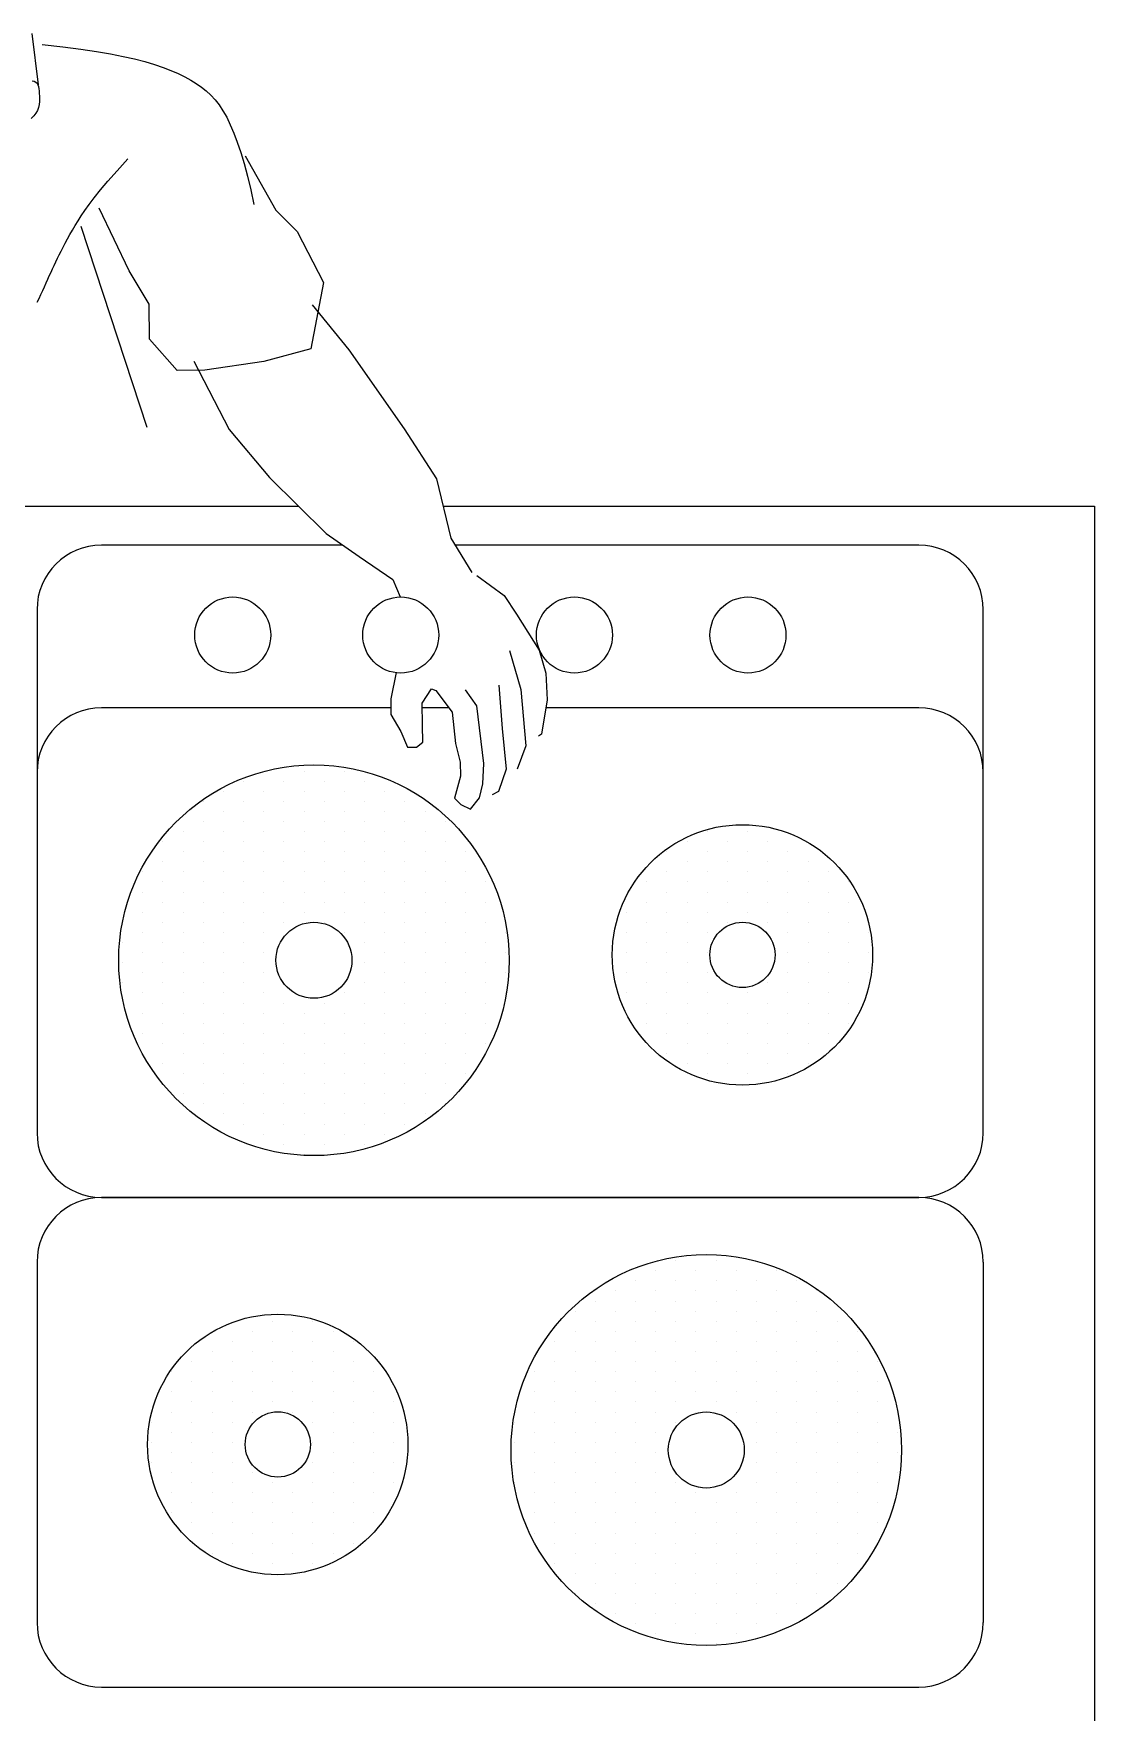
# Model space of a CAD drawing. Header units: millimetres. Extents: x 114 to 1075, y 58 to 426.
# Drawn here: x 551.735 to 552.424, y 211.285 to 212.375 of the extents above; entities that cross this region are included whole.
import ezdxf

# ---------------------------------------------------------------- set-up
doc = ezdxf.new("R2010")
doc.units = ezdxf.units.MM
doc.layers.add('arredii', color=80, linetype='Continuous')

# ---------------------------------------------------------------- blocks, each defined once
blk = doc.blocks.new('*X67')
at = {"color": 0}
for p, q in [((105.81094, 122.85938), (105.81094, 122.85938)), ((105.82031, 122.85938), (105.82031, 122.85938)), ((105.82969, 122.85938), (105.82969, 122.85938)), ((105.83906, 122.85938), (105.83906, 122.85938)), ((105.77813, 122.85), (105.77813, 122.85)), ((105.7875, 122.85), (105.7875, 122.85)), ((105.79688, 122.85), (105.79688, 122.85)), ((105.80625, 122.85), (105.80625, 122.85)), ((105.81562, 122.85), (105.81562, 122.85)), ((105.825, 122.85), (105.825, 122.85)), ((105.83437, 122.85), (105.83437, 122.85)), ((105.84375, 122.85), (105.84375, 122.85)), ((105.85313, 122.85), (105.85313, 122.85)), ((105.8625, 122.85), (105.8625, 122.85)), ((105.76406, 122.84063), (105.76406, 122.84063)), ((105.77344, 122.84063), (105.77344, 122.84063)), ((105.78281, 122.84063), (105.78281, 122.84063)), ((105.79219, 122.84063), (105.79219, 122.84063)), ((105.80156, 122.84063), (105.80156, 122.84063)), ((105.81094, 122.84063), (105.81094, 122.84063)), ((105.82031, 122.84063), (105.82031, 122.84063)), ((105.82969, 122.84063), (105.82969, 122.84063)), ((105.83906, 122.84063), (105.83906, 122.84063)), ((105.84844, 122.84063), (105.84844, 122.84063)), ((105.85781, 122.84063), (105.85781, 122.84063)), ((105.86719, 122.84063), (105.86719, 122.84063)), ((105.87656, 122.84063), (105.87656, 122.84063)), ((105.75938, 122.83125), (105.75938, 122.83125)), ((105.76875, 122.83125), (105.76875, 122.83125)), ((105.77813, 122.83125), (105.77813, 122.83125)), ((105.7875, 122.83125), (105.7875, 122.83125)), ((105.79688, 122.83125), (105.79688, 122.83125)), ((105.80625, 122.83125), (105.80625, 122.83125)), ((105.81562, 122.83125), (105.81562, 122.83125)), ((105.825, 122.83125), (105.825, 122.83125)), ((105.83437, 122.83125), (105.83437, 122.83125)), ((105.84375, 122.83125), (105.84375, 122.83125)), ((105.85313, 122.83125), (105.85313, 122.83125)), ((105.8625, 122.83125), (105.8625, 122.83125)), ((105.87188, 122.83125), (105.87188, 122.83125)), ((105.88125, 122.83125), (105.88125, 122.83125)), ((105.75469, 122.82188), (105.75469, 122.82188)), ((105.76406, 122.82188), (105.76406, 122.82188)), ((105.77344, 122.82188), (105.77344, 122.82188)), ((105.78281, 122.82188), (105.78281, 122.82188)), ((105.79219, 122.82188), (105.79219, 122.82188)), ((105.80156, 122.82188), (105.80156, 122.82188)), ((105.81094, 122.82188), (105.81094, 122.82188)), ((105.82031, 122.82188), (105.82031, 122.82188)), ((105.82969, 122.82188), (105.82969, 122.82188)), ((105.83906, 122.82188), (105.83906, 122.82188)), ((105.84844, 122.82188), (105.84844, 122.82188)), ((105.85781, 122.82188), (105.85781, 122.82188)), ((105.86719, 122.82188), (105.86719, 122.82188)), ((105.87656, 122.82188), (105.87656, 122.82188)), ((105.88594, 122.82188), (105.88594, 122.82188)), ((105.89531, 122.82188), (105.89531, 122.82188)), ((105.75, 122.8125), (105.75, 122.8125)), ((105.75938, 122.8125), (105.75938, 122.8125)), ((105.76875, 122.8125), (105.76875, 122.8125)), ((105.77813, 122.8125), (105.77813, 122.8125)), ((105.7875, 122.8125), (105.7875, 122.8125)), ((105.79688, 122.8125), (105.79688, 122.8125)), ((105.80625, 122.8125), (105.80625, 122.8125)), ((105.81562, 122.8125), (105.81562, 122.8125)), ((105.825, 122.8125), (105.825, 122.8125)), ((105.83437, 122.8125), (105.83437, 122.8125)), ((105.84375, 122.8125), (105.84375, 122.8125)), ((105.85313, 122.8125), (105.85313, 122.8125)), ((105.8625, 122.8125), (105.8625, 122.8125)), ((105.87188, 122.8125), (105.87188, 122.8125)), ((105.88125, 122.8125), (105.88125, 122.8125)), ((105.89062, 122.8125), (105.89062, 122.8125)), ((105.9, 122.8125), (105.9, 122.8125)), ((105.74531, 122.80312), (105.74531, 122.80312)), ((105.75469, 122.80312), (105.75469, 122.80312)), ((105.76406, 122.80312), (105.76406, 122.80312)), ((105.77344, 122.80312), (105.77344, 122.80312)), ((105.78281, 122.80312), (105.78281, 122.80312)), ((105.79219, 122.80312), (105.79219, 122.80312)), ((105.80156, 122.80312), (105.80156, 122.80312)), ((105.81094, 122.80312), (105.81094, 122.80312)), ((105.82031, 122.80312), (105.82031, 122.80312)), ((105.82969, 122.80312), (105.82969, 122.80312)), ((105.83906, 122.80312), (105.83906, 122.80312)), ((105.84844, 122.80312), (105.84844, 122.80312)), ((105.85781, 122.80312), (105.85781, 122.80312)), ((105.86719, 122.80312), (105.86719, 122.80312)), ((105.87656, 122.80312), (105.87656, 122.80312)), ((105.88594, 122.80312), (105.88594, 122.80312)), ((105.89531, 122.80312), (105.89531, 122.80312)), ((105.90469, 122.80312), (105.90469, 122.80312)), ((105.74062, 122.79375), (105.74062, 122.79375)), ((105.75, 122.79375), (105.75, 122.79375)), ((105.75938, 122.79375), (105.75938, 122.79375)), ((105.76875, 122.79375), (105.76875, 122.79375)), ((105.77813, 122.79375), (105.77813, 122.79375)), ((105.7875, 122.79375), (105.7875, 122.79375)), ((105.79688, 122.79375), (105.79688, 122.79375)), ((105.80625, 122.79375), (105.80625, 122.79375)), ((105.81562, 122.79375), (105.81562, 122.79375)), ((105.825, 122.79375), (105.825, 122.79375)), ((105.83437, 122.79375), (105.83437, 122.79375)), ((105.84375, 122.79375), (105.84375, 122.79375)), ((105.85313, 122.79375), (105.85313, 122.79375)), ((105.8625, 122.79375), (105.8625, 122.79375)), ((105.87188, 122.79375), (105.87188, 122.79375)), ((105.88125, 122.79375), (105.88125, 122.79375)), ((105.89062, 122.79375), (105.89062, 122.79375)), ((105.9, 122.79375), (105.9, 122.79375)), ((105.73594, 122.78437), (105.73594, 122.78437)), ((105.74531, 122.78437), (105.74531, 122.78437)), ((105.75469, 122.78437), (105.75469, 122.78437)), ((105.76406, 122.78437), (105.76406, 122.78437)), ((105.77344, 122.78437), (105.77344, 122.78437)), ((105.78281, 122.78437), (105.78281, 122.78437)), ((105.79219, 122.78437), (105.79219, 122.78437)), ((105.80156, 122.78437), (105.80156, 122.78437)), ((105.83906, 122.78437), (105.83906, 122.78437)), ((105.84844, 122.78437), (105.84844, 122.78437)), ((105.85781, 122.78437), (105.85781, 122.78437)), ((105.86719, 122.78437), (105.86719, 122.78437)), ((105.87656, 122.78437), (105.87656, 122.78437)), ((105.88594, 122.78437), (105.88594, 122.78437)), ((105.89531, 122.78437), (105.89531, 122.78437)), ((105.90469, 122.78437), (105.90469, 122.78437)), ((105.73125, 122.775), (105.73125, 122.775)), ((105.74062, 122.775), (105.74062, 122.775)), ((105.75, 122.775), (105.75, 122.775)), ((105.75938, 122.775), (105.75938, 122.775)), ((105.76875, 122.775), (105.76875, 122.775)), ((105.77813, 122.775), (105.77813, 122.775)), ((105.7875, 122.775), (105.7875, 122.775)), ((105.79688, 122.775), (105.79688, 122.775)), ((105.84375, 122.775), (105.84375, 122.775)), ((105.85313, 122.775), (105.85313, 122.775)), ((105.8625, 122.775), (105.8625, 122.775)), ((105.87188, 122.775), (105.87188, 122.775)), ((105.88125, 122.775), (105.88125, 122.775)), ((105.89062, 122.775), (105.89062, 122.775)), ((105.9, 122.775), (105.9, 122.775)), ((105.90937, 122.775), (105.90937, 122.775)), ((105.73594, 122.76562), (105.73594, 122.76562)), ((105.74531, 122.76562), (105.74531, 122.76562)), ((105.75469, 122.76562), (105.75469, 122.76562)), ((105.76406, 122.76562), (105.76406, 122.76562)), ((105.77344, 122.76562), (105.77344, 122.76562)), ((105.78281, 122.76562), (105.78281, 122.76562)), ((105.79219, 122.76562), (105.79219, 122.76562)), ((105.80156, 122.76562), (105.80156, 122.76562)), ((105.83906, 122.76562), (105.83906, 122.76562)), ((105.84844, 122.76562), (105.84844, 122.76562)), ((105.85781, 122.76562), (105.85781, 122.76562)), ((105.86719, 122.76562), (105.86719, 122.76562)), ((105.87656, 122.76562), (105.87656, 122.76562)), ((105.88594, 122.76562), (105.88594, 122.76562)), ((105.89531, 122.76562), (105.89531, 122.76562)), ((105.90469, 122.76562), (105.90469, 122.76562)), ((105.74062, 122.75625), (105.74062, 122.75625)), ((105.75, 122.75625), (105.75, 122.75625)), ((105.75938, 122.75625), (105.75938, 122.75625)), ((105.76875, 122.75625), (105.76875, 122.75625)), ((105.77813, 122.75625), (105.77813, 122.75625)), ((105.7875, 122.75625), (105.7875, 122.75625)), ((105.79688, 122.75625), (105.79688, 122.75625)), ((105.80625, 122.75625), (105.80625, 122.75625)), ((105.83437, 122.75625), (105.83437, 122.75625)), ((105.84375, 122.75625), (105.84375, 122.75625)), ((105.85313, 122.75625), (105.85313, 122.75625)), ((105.8625, 122.75625), (105.8625, 122.75625)), ((105.87188, 122.75625), (105.87188, 122.75625)), ((105.88125, 122.75625), (105.88125, 122.75625)), ((105.89062, 122.75625), (105.89062, 122.75625)), ((105.9, 122.75625), (105.9, 122.75625)), ((105.90937, 122.75625), (105.90937, 122.75625)), ((105.73594, 122.74688), (105.73594, 122.74688)), ((105.74531, 122.74688), (105.74531, 122.74688)), ((105.75469, 122.74688), (105.75469, 122.74688)), ((105.76406, 122.74688), (105.76406, 122.74688)), ((105.77344, 122.74688), (105.77344, 122.74688)), ((105.78281, 122.74688), (105.78281, 122.74688)), ((105.79219, 122.74688), (105.79219, 122.74688)), ((105.80156, 122.74688), (105.80156, 122.74688)), ((105.81094, 122.74688), (105.81094, 122.74688)), ((105.82031, 122.74688), (105.82031, 122.74688)), ((105.82969, 122.74688), (105.82969, 122.74688)), ((105.83906, 122.74688), (105.83906, 122.74688)), ((105.84844, 122.74688), (105.84844, 122.74688)), ((105.85781, 122.74688), (105.85781, 122.74688)), ((105.86719, 122.74688), (105.86719, 122.74688)), ((105.87656, 122.74688), (105.87656, 122.74688)), ((105.88594, 122.74688), (105.88594, 122.74688)), ((105.89531, 122.74688), (105.89531, 122.74688)), ((105.90469, 122.74688), (105.90469, 122.74688)), ((105.74062, 122.7375), (105.74062, 122.7375)), ((105.75, 122.7375), (105.75, 122.7375)), ((105.75938, 122.7375), (105.75938, 122.7375)), ((105.76875, 122.7375), (105.76875, 122.7375)), ((105.77813, 122.7375), (105.77813, 122.7375)), ((105.7875, 122.7375), (105.7875, 122.7375)), ((105.79688, 122.7375), (105.79688, 122.7375)), ((105.80625, 122.7375), (105.80625, 122.7375)), ((105.81562, 122.7375), (105.81562, 122.7375)), ((105.825, 122.7375), (105.825, 122.7375)), ((105.83437, 122.7375), (105.83437, 122.7375)), ((105.84375, 122.7375), (105.84375, 122.7375)), ((105.85313, 122.7375), (105.85313, 122.7375)), ((105.8625, 122.7375), (105.8625, 122.7375)), ((105.87188, 122.7375), (105.87188, 122.7375)), ((105.88125, 122.7375), (105.88125, 122.7375)), ((105.89062, 122.7375), (105.89062, 122.7375)), ((105.9, 122.7375), (105.9, 122.7375)), ((105.74531, 122.72813), (105.74531, 122.72813)), ((105.75469, 122.72813), (105.75469, 122.72813)), ((105.76406, 122.72813), (105.76406, 122.72813)), ((105.77344, 122.72813), (105.77344, 122.72813)), ((105.78281, 122.72813), (105.78281, 122.72813)), ((105.79219, 122.72813), (105.79219, 122.72813)), ((105.80156, 122.72813), (105.80156, 122.72813)), ((105.81094, 122.72813), (105.81094, 122.72813)), ((105.82031, 122.72813), (105.82031, 122.72813)), ((105.82969, 122.72813), (105.82969, 122.72813)), ((105.83906, 122.72813), (105.83906, 122.72813)), ((105.84844, 122.72813), (105.84844, 122.72813)), ((105.85781, 122.72813), (105.85781, 122.72813)), ((105.86719, 122.72813), (105.86719, 122.72813)), ((105.87656, 122.72813), (105.87656, 122.72813)), ((105.88594, 122.72813), (105.88594, 122.72813)), ((105.89531, 122.72813), (105.89531, 122.72813)), ((105.75, 122.71875), (105.75, 122.71875)), ((105.75938, 122.71875), (105.75938, 122.71875)), ((105.76875, 122.71875), (105.76875, 122.71875)), ((105.77813, 122.71875), (105.77813, 122.71875)), ((105.7875, 122.71875), (105.7875, 122.71875)), ((105.79688, 122.71875), (105.79688, 122.71875)), ((105.80625, 122.71875), (105.80625, 122.71875)), ((105.81562, 122.71875), (105.81562, 122.71875)), ((105.825, 122.71875), (105.825, 122.71875)), ((105.83437, 122.71875), (105.83437, 122.71875)), ((105.84375, 122.71875), (105.84375, 122.71875)), ((105.85313, 122.71875), (105.85313, 122.71875)), ((105.8625, 122.71875), (105.8625, 122.71875)), ((105.87188, 122.71875), (105.87188, 122.71875)), ((105.88125, 122.71875), (105.88125, 122.71875)), ((105.89062, 122.71875), (105.89062, 122.71875)), ((105.75469, 122.70937), (105.75469, 122.70937)), ((105.76406, 122.70937), (105.76406, 122.70937)), ((105.77344, 122.70937), (105.77344, 122.70937)), ((105.78281, 122.70937), (105.78281, 122.70937)), ((105.79219, 122.70937), (105.79219, 122.70937)), ((105.80156, 122.70937), (105.80156, 122.70937)), ((105.81094, 122.70937), (105.81094, 122.70937)), ((105.82031, 122.70937), (105.82031, 122.70937)), ((105.82969, 122.70937), (105.82969, 122.70937)), ((105.83906, 122.70937), (105.83906, 122.70937)), ((105.84844, 122.70937), (105.84844, 122.70937)), ((105.85781, 122.70937), (105.85781, 122.70937)), ((105.86719, 122.70937), (105.86719, 122.70937)), ((105.87656, 122.70937), (105.87656, 122.70937)), ((105.88594, 122.70937), (105.88594, 122.70937)), ((105.76875, 122.7), (105.76875, 122.7)), ((105.77813, 122.7), (105.77813, 122.7)), ((105.7875, 122.7), (105.7875, 122.7)), ((105.79688, 122.7), (105.79688, 122.7)), ((105.80625, 122.7), (105.80625, 122.7)), ((105.81562, 122.7), (105.81562, 122.7)), ((105.825, 122.7), (105.825, 122.7)), ((105.83437, 122.7), (105.83437, 122.7)), ((105.84375, 122.7), (105.84375, 122.7)), ((105.85313, 122.7), (105.85313, 122.7)), ((105.8625, 122.7), (105.8625, 122.7)), ((105.87188, 122.7), (105.87188, 122.7)), ((105.78281, 122.69062), (105.78281, 122.69062)), ((105.79219, 122.69062), (105.79219, 122.69062)), ((105.80156, 122.69062), (105.80156, 122.69062)), ((105.81094, 122.69062), (105.81094, 122.69062)), ((105.82031, 122.69062), (105.82031, 122.69062)), ((105.82969, 122.69062), (105.82969, 122.69062)), ((105.83906, 122.69062), (105.83906, 122.69062)), ((105.84844, 122.69062), (105.84844, 122.69062)), ((105.85781, 122.69062), (105.85781, 122.69062)), ((105.80625, 122.68125), (105.80625, 122.68125)), ((105.81562, 122.68125), (105.81562, 122.68125)), ((105.825, 122.68125), (105.825, 122.68125)), ((105.83437, 122.68125), (105.83437, 122.68125))]:
    blk.add_line(p, q, dxfattribs=at)
blk = doc.blocks.new('*X68')
at = {"color": 0}
for p, q in [((105.79688, 122.625), (105.79688, 122.625)), ((105.80625, 122.625), (105.80625, 122.625)), ((105.81562, 122.625), (105.81562, 122.625)), ((105.825, 122.625), (105.825, 122.625)), ((105.83437, 122.625), (105.83437, 122.625)), ((105.84375, 122.625), (105.84375, 122.625)), ((105.79219, 122.61562), (105.79219, 122.61562)), ((105.80156, 122.61562), (105.80156, 122.61562)), ((105.81094, 122.61562), (105.81094, 122.61562)), ((105.82031, 122.61562), (105.82031, 122.61562)), ((105.82969, 122.61562), (105.82969, 122.61562)), ((105.83906, 122.61562), (105.83906, 122.61562)), ((105.84844, 122.61562), (105.84844, 122.61562)), ((105.85781, 122.61562), (105.85781, 122.61562)), ((105.77813, 122.60625), (105.77813, 122.60625)), ((105.7875, 122.60625), (105.7875, 122.60625)), ((105.79688, 122.60625), (105.79688, 122.60625)), ((105.80625, 122.60625), (105.80625, 122.60625)), ((105.81562, 122.60625), (105.81562, 122.60625)), ((105.825, 122.60625), (105.825, 122.60625)), ((105.83437, 122.60625), (105.83437, 122.60625)), ((105.84375, 122.60625), (105.84375, 122.60625)), ((105.85313, 122.60625), (105.85313, 122.60625)), ((105.8625, 122.60625), (105.8625, 122.60625)), ((105.87188, 122.60625), (105.87188, 122.60625)), ((105.77344, 122.59687), (105.77344, 122.59687)), ((105.78281, 122.59687), (105.78281, 122.59687)), ((105.79219, 122.59687), (105.79219, 122.59687)), ((105.80156, 122.59687), (105.80156, 122.59687)), ((105.81094, 122.59687), (105.81094, 122.59687)), ((105.82031, 122.59687), (105.82031, 122.59687)), ((105.82969, 122.59687), (105.82969, 122.59687)), ((105.83906, 122.59687), (105.83906, 122.59687)), ((105.84844, 122.59687), (105.84844, 122.59687)), ((105.85781, 122.59687), (105.85781, 122.59687)), ((105.86719, 122.59687), (105.86719, 122.59687)), ((105.87656, 122.59687), (105.87656, 122.59687)), ((105.76875, 122.5875), (105.76875, 122.5875)), ((105.77813, 122.5875), (105.77813, 122.5875)), ((105.7875, 122.5875), (105.7875, 122.5875)), ((105.79688, 122.5875), (105.79688, 122.5875)), ((105.80625, 122.5875), (105.80625, 122.5875)), ((105.81562, 122.5875), (105.81562, 122.5875)), ((105.825, 122.5875), (105.825, 122.5875)), ((105.83437, 122.5875), (105.83437, 122.5875)), ((105.84375, 122.5875), (105.84375, 122.5875)), ((105.85313, 122.5875), (105.85313, 122.5875)), ((105.8625, 122.5875), (105.8625, 122.5875)), ((105.87188, 122.5875), (105.87188, 122.5875)), ((105.88125, 122.5875), (105.88125, 122.5875)), ((105.76406, 122.57812), (105.76406, 122.57812)), ((105.77344, 122.57812), (105.77344, 122.57812)), ((105.78281, 122.57812), (105.78281, 122.57812)), ((105.79219, 122.57812), (105.79219, 122.57812)), ((105.80156, 122.57812), (105.80156, 122.57812)), ((105.83906, 122.57812), (105.83906, 122.57812)), ((105.84844, 122.57812), (105.84844, 122.57812)), ((105.85781, 122.57812), (105.85781, 122.57812)), ((105.86719, 122.57812), (105.86719, 122.57812)), ((105.87656, 122.57812), (105.87656, 122.57812)), ((105.76875, 122.56875), (105.76875, 122.56875)), ((105.77813, 122.56875), (105.77813, 122.56875)), ((105.7875, 122.56875), (105.7875, 122.56875)), ((105.79688, 122.56875), (105.79688, 122.56875)), ((105.80625, 122.56875), (105.80625, 122.56875)), ((105.84375, 122.56875), (105.84375, 122.56875)), ((105.85313, 122.56875), (105.85313, 122.56875)), ((105.8625, 122.56875), (105.8625, 122.56875)), ((105.87188, 122.56875), (105.87188, 122.56875)), ((105.88125, 122.56875), (105.88125, 122.56875)), ((105.77344, 122.55938), (105.77344, 122.55938)), ((105.78281, 122.55938), (105.78281, 122.55938)), ((105.79219, 122.55938), (105.79219, 122.55938)), ((105.80156, 122.55938), (105.80156, 122.55938)), ((105.81094, 122.55938), (105.81094, 122.55938)), ((105.83906, 122.55938), (105.83906, 122.55938)), ((105.84844, 122.55938), (105.84844, 122.55938)), ((105.85781, 122.55938), (105.85781, 122.55938)), ((105.86719, 122.55938), (105.86719, 122.55938)), ((105.87656, 122.55938), (105.87656, 122.55938)), ((105.76875, 122.55), (105.76875, 122.55)), ((105.77813, 122.55), (105.77813, 122.55)), ((105.7875, 122.55), (105.7875, 122.55)), ((105.79688, 122.55), (105.79688, 122.55)), ((105.80625, 122.55), (105.80625, 122.55)), ((105.81562, 122.55), (105.81562, 122.55)), ((105.825, 122.55), (105.825, 122.55)), ((105.83437, 122.55), (105.83437, 122.55)), ((105.84375, 122.55), (105.84375, 122.55)), ((105.85313, 122.55), (105.85313, 122.55)), ((105.8625, 122.55), (105.8625, 122.55)), ((105.87188, 122.55), (105.87188, 122.55)), ((105.77344, 122.54063), (105.77344, 122.54063)), ((105.78281, 122.54063), (105.78281, 122.54063)), ((105.79219, 122.54063), (105.79219, 122.54063)), ((105.80156, 122.54063), (105.80156, 122.54063)), ((105.81094, 122.54063), (105.81094, 122.54063)), ((105.82031, 122.54063), (105.82031, 122.54063)), ((105.82969, 122.54063), (105.82969, 122.54063)), ((105.83906, 122.54063), (105.83906, 122.54063)), ((105.84844, 122.54063), (105.84844, 122.54063)), ((105.85781, 122.54063), (105.85781, 122.54063)), ((105.86719, 122.54063), (105.86719, 122.54063)), ((105.7875, 122.53125), (105.7875, 122.53125)), ((105.79688, 122.53125), (105.79688, 122.53125)), ((105.80625, 122.53125), (105.80625, 122.53125)), ((105.81562, 122.53125), (105.81562, 122.53125)), ((105.825, 122.53125), (105.825, 122.53125)), ((105.83437, 122.53125), (105.83437, 122.53125)), ((105.84375, 122.53125), (105.84375, 122.53125)), ((105.85313, 122.53125), (105.85313, 122.53125)), ((105.8625, 122.53125), (105.8625, 122.53125)), ((105.79219, 122.52187), (105.79219, 122.52187)), ((105.80156, 122.52187), (105.80156, 122.52187)), ((105.81094, 122.52187), (105.81094, 122.52187)), ((105.82031, 122.52187), (105.82031, 122.52187)), ((105.82969, 122.52187), (105.82969, 122.52187)), ((105.83906, 122.52187), (105.83906, 122.52187)), ((105.84844, 122.52187), (105.84844, 122.52187)), ((105.85781, 122.52187), (105.85781, 122.52187)), ((105.81562, 122.5125), (105.81562, 122.5125)), ((105.825, 122.5125), (105.825, 122.5125)), ((105.83437, 122.5125), (105.83437, 122.5125))]:
    blk.add_line(p, q, dxfattribs=at)

msp = doc.modelspace()

# ---------------------------------------------------------------- linework, layer by layer
at = {"layer": 'arredii'}
for p, q in [((551.7335, 212.3754), (551.7376, 212.342)), ((551.7402, 212.3682), (551.7536, 212.3667)), ((551.7536, 212.3667), (551.7653, 212.3653)), ((551.7653, 212.3653), (551.7755, 212.3638)), ((551.7755, 212.3638), (551.7846, 212.3622)), ((551.7846, 212.3622), (551.7928, 212.3606)), ((551.7928, 212.3606), (551.8002, 212.3589)), ((551.8002, 212.3589), (551.807, 212.3572)), ((551.807, 212.3572), (551.8132, 212.3553)), ((551.8132, 212.3553), (551.8188, 212.3534)), ((551.7338, 212.3447), (551.7351, 212.3444)), ((551.7351, 212.3444), (551.7362, 212.3439)), ((551.8188, 212.3534), (551.8239, 212.3514)), ((551.8239, 212.3514), (551.8286, 212.3494)), ((551.8286, 212.3494), (551.8329, 212.3473)), ((551.8329, 212.3473), (551.8368, 212.3451)), ((551.8368, 212.3451), (551.8404, 212.3429)), ((551.7362, 212.3439), (551.7369, 212.3431)), ((551.7369, 212.3431), (551.7375, 212.3421)), ((551.7375, 212.3421), (551.7379, 212.341)), ((551.7379, 212.341), (551.7381, 212.3396)), ((551.7381, 212.3396), (551.7383, 212.3381)), ((551.7383, 212.3381), (551.7384, 212.3365)), ((551.7384, 212.3365), (551.7385, 212.3348)), ((551.7385, 212.3348), (551.7386, 212.333)), ((551.8404, 212.3429), (551.8438, 212.3406)), ((551.8438, 212.3406), (551.8469, 212.3381)), ((551.8469, 212.3381), (551.8499, 212.3354)), ((551.8499, 212.3354), (551.8526, 212.3324)), ((551.7362, 212.3237), (551.7348, 212.322)), ((551.7372, 212.3255), (551.7362, 212.3237)), ((551.7379, 212.3274), (551.7372, 212.3255)), ((551.7383, 212.3293), (551.7379, 212.3274)), ((551.7385, 212.3312), (551.7383, 212.3293)), ((551.7386, 212.333), (551.7385, 212.3312)), ((551.8526, 212.3324), (551.8552, 212.329)), ((551.8552, 212.329), (551.8577, 212.3252)), ((551.8577, 212.3252), (551.8602, 212.321)), ((551.7348, 212.322), (551.733, 212.3203)), ((551.8602, 212.321), (551.8625, 212.3162)), ((551.8625, 212.3162), (551.8648, 212.3108)), ((551.8648, 212.3108), (551.8671, 212.3048)), ((551.8671, 212.3048), (551.8693, 212.2982)), ((551.7889, 212.2863), (551.7959, 212.294)), ((551.8693, 212.2982), (551.8715, 212.2909)), ((551.8715, 212.2909), (551.8737, 212.2828)), ((551.8723, 212.296), (551.8921, 212.2606)), ((551.7782, 212.2738), (551.783, 212.2796)), ((551.783, 212.2796), (551.7889, 212.2863)), ((551.8737, 212.2828), (551.8758, 212.2739)), ((551.7708, 212.2644), (551.7741, 212.2688)), ((551.7741, 212.2688), (551.7782, 212.2738)), ((551.8758, 212.2739), (551.8779, 212.2643)), ((551.7636, 212.2538), (551.7657, 212.257)), ((551.7657, 212.257), (551.768, 212.2605)), ((551.768, 212.2605), (551.7708, 212.2644)), ((551.7968, 212.2212), (551.7772, 212.2619)), ((551.8921, 212.2606), (551.906, 212.2468)), ((551.7582, 212.2448), (551.7599, 212.2477)), ((551.7599, 212.2477), (551.7617, 212.2507)), ((551.7617, 212.2507), (551.7636, 212.2538)), ((551.8085, 212.1196), (551.7656, 212.25)), ((551.906, 212.2468), (551.9232, 212.2138)), ((551.7526, 212.2341), (551.7539, 212.2367)), ((551.7539, 212.2367), (551.7553, 212.2393)), ((551.7553, 212.2393), (551.7567, 212.242)), ((551.7567, 212.242), (551.7582, 212.2448)), ((551.747, 212.2226), (551.7481, 212.2248)), ((551.7481, 212.2248), (551.7491, 212.2271)), ((551.7491, 212.2271), (551.7502, 212.2294)), ((551.7502, 212.2294), (551.7514, 212.2317)), ((551.7514, 212.2317), (551.7526, 212.2341)), ((551.7417, 212.2109), (551.7428, 212.2134)), ((551.7428, 212.2134), (551.7439, 212.2158)), ((551.7439, 212.2158), (551.7449, 212.2181)), ((551.7449, 212.2181), (551.746, 212.2203)), ((551.746, 212.2203), (551.747, 212.2226)), ((551.8097, 212.1997), (551.7968, 212.2212)), ((551.9232, 212.2138), (551.9148, 212.1705)), ((551.737, 212.2009), (551.7382, 212.2034)), ((551.7382, 212.2034), (551.7394, 212.2059)), ((551.7394, 212.2059), (551.7406, 212.2084)), ((551.7406, 212.2084), (551.7417, 212.2109)), ((551.81, 212.1768), (551.8097, 212.1997)), ((551.9398, 212.17), (551.9159, 212.1991)), ((551.8281, 212.1565), (551.81, 212.1768)), ((551.9148, 212.1705), (551.8843, 212.1623)), ((551.9758, 212.1186), (551.9398, 212.17)), ((551.8388, 212.1625), (551.8618, 212.1183)), ((551.8843, 212.1623), (551.846, 212.1567)), ((551.846, 212.1567), (551.8281, 212.1565)), ((551.8618, 212.1183), (551.8879, 212.087)), ((551.9967, 212.0862), (551.9758, 212.1186)), ((551.8879, 212.087), (551.9248, 212.0507)), ((552.0061, 212.0477), (551.9967, 212.0862)), ((551.4473, 212.0684), (551.9068, 212.0684)), ((552.0011, 212.0684), (552.4242, 212.0684)), ((552.4242, 212.0684), (552.4242, 210.6284)), ((551.9248, 212.0507), (551.9463, 212.0356)), ((551.9357, 212.0431), (551.7788, 212.0431)), ((552.0198, 212.0254), (552.0061, 212.0477)), ((552.31, 212.0431), (552.009, 212.0431)), ((551.9463, 212.0356), (551.9681, 212.0208)), ((551.9681, 212.0208), (551.9729, 212.0094)), ((552.0228, 212.0233), (552.0405, 212.0103)), ((552.0405, 212.0103), (552.0485, 211.9983)), ((551.7369, 212.0012), (551.7369, 211.6613)), ((552.0485, 211.9983), (552.0633, 211.9749)), ((552.3519, 211.6594), (552.3519, 212.0012)), ((552.0439, 211.9747), (552.0513, 211.9494)), ((552.0633, 211.9749), (552.0676, 211.9599)), ((551.9704, 211.9603), (551.9668, 211.9433)), ((552.0371, 211.9522), (552.0393, 211.9239)), ((552.0676, 211.9599), (552.0685, 211.9426)), ((551.9668, 211.9433), (551.9669, 211.933)), ((551.9873, 211.9405), (551.9932, 211.9498)), ((551.9875, 211.9262), (551.9873, 211.9405)), ((551.9932, 211.9498), (551.9962, 211.9487)), ((551.9962, 211.9487), (552.0068, 211.9346)), ((552.0227, 211.9388), (552.0155, 211.949)), ((552.0513, 211.9494), (552.0547, 211.9127)), ((552.0685, 211.9426), (552.0647, 211.9202)), ((551.9668, 211.9374), (551.7788, 211.9374)), ((551.9669, 211.933), (551.9734, 211.922)), ((552.0046, 211.9374), (551.9873, 211.9374)), ((552.0068, 211.9346), (552.0089, 211.9143)), ((552.0273, 211.9013), (552.0227, 211.9388)), ((552.31, 211.9374), (552.0677, 211.9374)), ((551.9734, 211.922), (551.9776, 211.9118)), ((551.9876, 211.9152), (551.9875, 211.9262)), ((552.0393, 211.9239), (552.0419, 211.8975)), ((552.0647, 211.9202), (552.0629, 211.9191)), ((551.9776, 211.9118), (551.9836, 211.9119)), ((551.9836, 211.9119), (551.9876, 211.9152)), ((552.0089, 211.9143), (552.012, 211.9022)), ((552.0547, 211.9127), (552.049, 211.8976)), ((552.012, 211.9022), (552.0121, 211.8931)), ((552.0267, 211.8881), (552.0273, 211.9013)), ((552.0419, 211.8975), (552.0368, 211.8831)), ((552.0121, 211.8931), (552.0082, 211.8787)), ((552.0246, 211.8789), (552.0267, 211.8881)), ((552.0082, 211.8787), (552.0123, 211.8747)), ((552.0187, 211.8715), (552.0246, 211.8789)), ((552.0368, 211.8831), (552.0328, 211.8809)), ((552.0123, 211.8747), (552.0187, 211.8715)), ((552.31, 211.6194), (551.7788, 211.6194)), ((551.7788, 211.6194), (552.31, 211.6194)), ((551.7369, 211.5774), (551.7369, 211.3432)), ((552.3519, 211.5774), (552.3519, 211.3432)), ((551.7788, 211.3013), (552.31, 211.3013))]:
    msp.add_line(p, q, dxfattribs=at)
for centre, radius in [((551.8641, 211.9847), 0.0247), ((551.9733, 211.9847), 0.0247), ((552.0862, 211.9847), 0.0247), ((552.199, 211.9847), 0.0247), ((551.9169, 211.7734), 0.1269), ((552.1954, 211.7769), 0.0846), ((551.9169, 211.7734), 0.0247), ((552.1954, 211.7769), 0.0212), ((552.1719, 211.4553), 0.1269), ((551.8934, 211.4589), 0.0846), ((551.8934, 211.4589), 0.0212), ((552.1719, 211.4553), 0.0247)]:
    msp.add_circle(centre, radius, dxfattribs=at)
for centre, start, end in [((551.7788, 212.0012), 90, 180), ((552.31, 212.0012), 360, 90), ((551.7788, 211.8955), 90, 180), ((552.31, 211.8955), 360, 90), ((551.7788, 211.6613), 180, 270), ((552.31, 211.6613), 270, 360), ((551.7788, 211.5774), 90, 180), ((552.31, 211.5774), 360, 90), ((551.7788, 211.3432), 180, 270), ((552.31, 211.3432), 270, 360)]:
    msp.add_arc(centre, 0.0419, start, end, dxfattribs=at)

# ---------------------------------------------------------------- block references
at = {"layer": 'arredii', "yscale": 1.397668986426879}
for name, p, xscale, zscale, rotation in [('*X67', (723.5093, 63.8701), 1.397668986426879, 1.397668986426879, 89.99999999998137), ('*X68', (723.5093, 63.8701), 1.397668986426879, 1.397668986426879, 89.99999999998137), ('*X67', (380.5795, 63.552), -1.397668986426879, 1.397668986426856, 269.9999999999814), ('*X68', (380.5795, 63.552), -1.397668986426879, 1.397668986426856, 269.9999999999814)]:
    msp.add_blockref(name, p, dxfattribs=dict(at, xscale=xscale, zscale=zscale, rotation=rotation))

doc.saveas('drawing.dxf')
